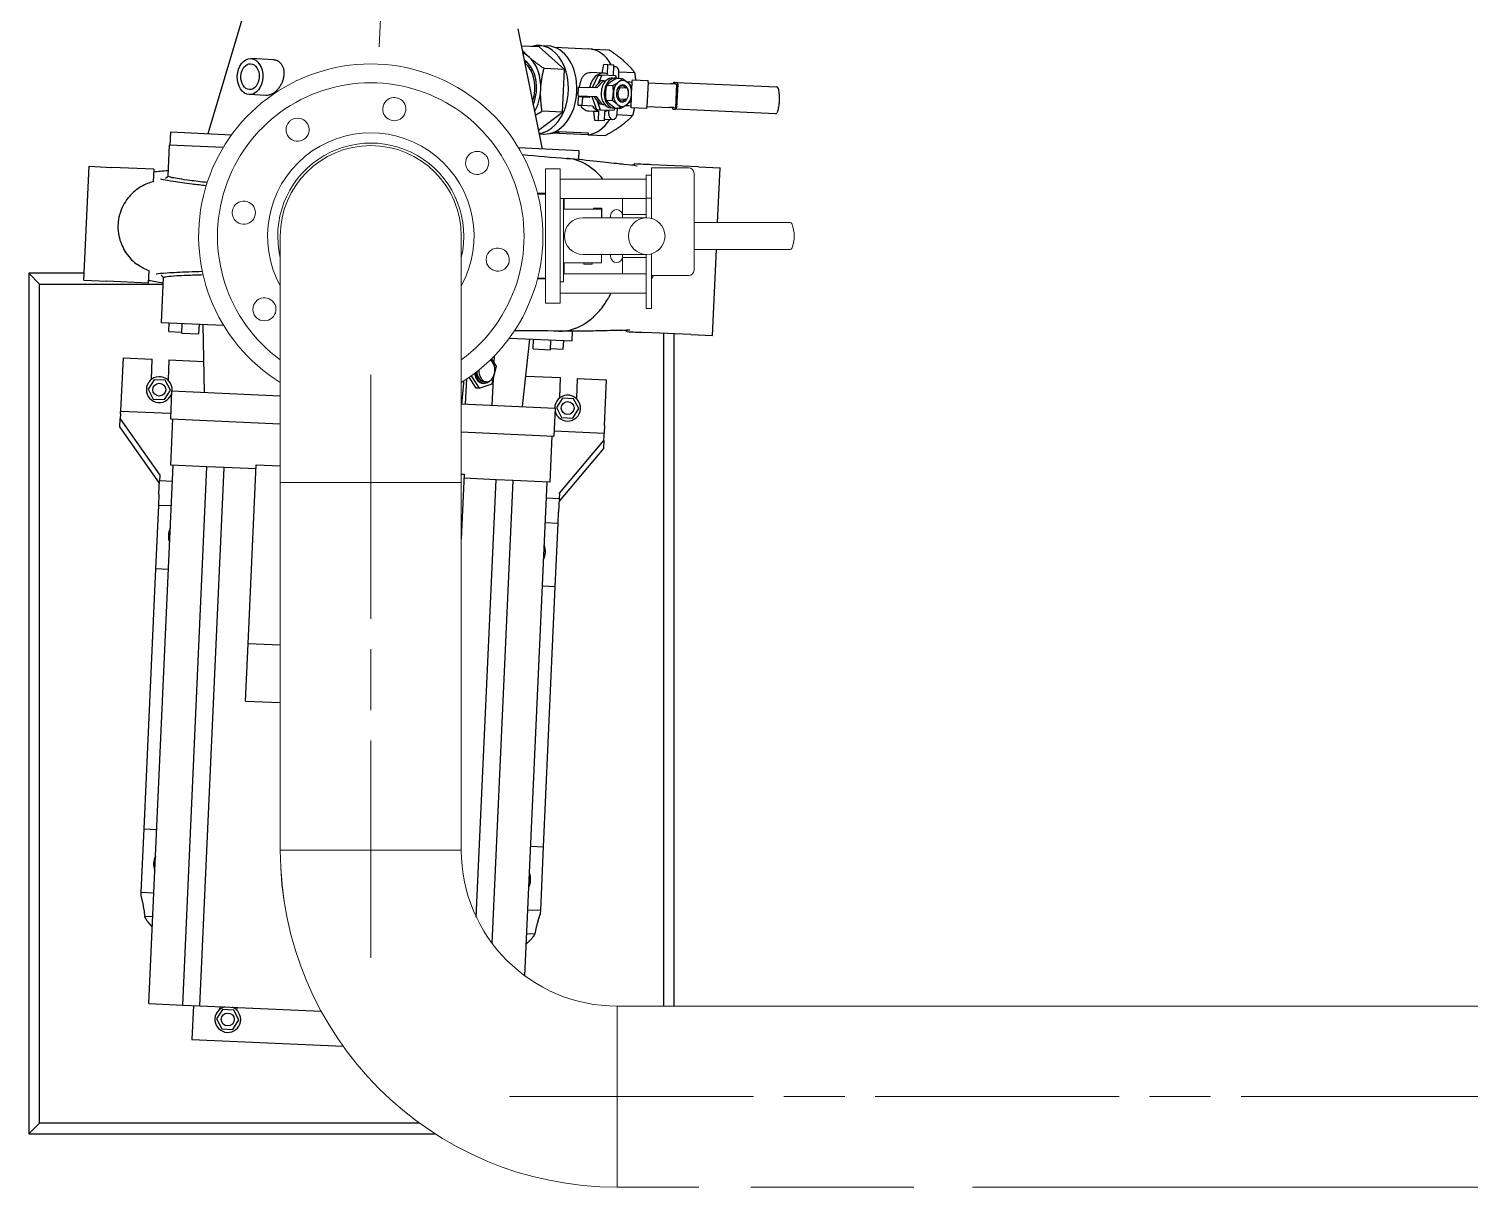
# Model space of a CAD drawing. Header units: millimetres. Extents: x -4172 to 126100, y -2 to 142133.
# Drawn here: x 88070 to 91420, y 6657 to 9349 of the extents above; entities that cross this region are included whole.
import ezdxf

# ---------------------------------------------------------------- set-up
doc = ezdxf.new("R2010")
doc.units = ezdxf.units.MM
doc.header["$LTSCALE"] = 100
doc.linetypes.add('CHAIN', pattern=[0.3543, 0.2362, -0.0295, 0.0591, -0.0295])
doc.layers.add('Centerline', color=7, linetype='Continuous', lineweight=18)
doc.layers.add('Visible', color=7, linetype='Continuous', lineweight=25)
doc.layers.add('P_Biomass (BM)', color=150, linetype='Continuous', lineweight=18, true_color=0x007fff)

msp = doc.modelspace()

# ---------------------------------------------------------------- linework, layer by layer
at = {"layer": 'Centerline', "linetype": 'CHAIN', "ltscale": 23.990969}
msp.add_line((88864.68, 8544.45), (88864.68, 7189.45), dxfattribs=at)
at = {"layer": 'P_Biomass (BM)', "linetype": 'CHAIN', "ltscale": 23.990969}
for p, q in [((88884.51, 9306.67), (89092.43, 13918.76)), ((89187.18, 6866.95), (97122.5, 6866.95))]:
    msp.add_line(p, q, dxfattribs=at)
at = {"layer": 'P_Biomass (BM)'}
for p, q in [((89270.93, 9023.2), (89270.93, 8710.7)), ((89270.93, 9023.2), (89304.68, 9023.2)), ((89304.68, 9023.2), (89304.68, 8710.7)), ((89517.18, 9008.37), (89517.18, 9025.53)), ((89517.18, 9025.53), (89603.43, 9025.53)), ((89615.93, 9013.03), (89615.93, 8788.03)), ((89304.68, 8999.45), (89504.68, 8999.45)), ((89504.68, 9008.37), (89504.68, 8955.33)), ((89504.68, 9008.37), (89517.18, 9008.37)), ((89517.18, 9008.37), (89517.18, 8955.33)), ((89270.93, 8966.54), (89252.09, 8966.54)), ((89270.93, 8964.45), (89252.62, 8964.45)), ((89304.68, 8954.45), (89504.68, 8954.45)), ((89312.18, 8954.45), (89312.18, 8760.7)), ((89314.44, 8929.45), (89314.44, 8954.45)), ((89449.94, 8954.45), (89449.94, 8914.45)), ((89504.68, 8955.33), (89504.68, 8909.45)), ((89504.68, 8955.33), (89517.18, 8955.33)), ((89517.18, 8955.33), (89517.18, 8907.93)), ((89400.93, 8929.45), (89312.18, 8929.45)), ((89401.94, 8932.1), (89381.94, 8932.1)), ((89381.94, 8929.45), (89381.94, 8932.1)), ((89400.93, 8929.45), (89400.93, 8909.45)), ((89401.94, 8909.45), (89401.94, 8932.1)), ((89421.94, 8914.45), (89421.94, 8909.45)), ((89449.94, 8916.74), (89504.68, 8916.74)), ((89449.94, 8909.45), (89449.94, 8914.45)), ((89371.83, 8909.45), (89357.18, 8909.45)), ((89371.83, 8909.45), (89491.29, 8909.45)), ((89505.93, 8909.45), (89491.29, 8909.45)), ((89615.93, 8898.2), (89839.46, 8898.2)), ((88654.31, 8866.95), (88654.31, 8294.45)), ((88654.31, 8866.95), (88654.31, 8294.45)), ((89075.06, 8294.45), (89075.06, 8866.95)), ((89075.06, 8294.45), (89075.06, 8866.95)), ((89357.18, 8824.45), (89371.83, 8824.45)), ((89371.83, 8824.45), (89491.29, 8824.45)), ((89400.93, 8824.45), (89400.93, 8804.45)), ((89421.94, 8824.45), (89421.94, 8819.45)), ((89449.94, 8819.45), (89449.94, 8824.45)), ((89449.94, 8819.45), (89449.94, 8779.45)), ((89449.94, 8817.15), (89504.68, 8817.15)), ((89491.29, 8824.45), (89505.93, 8824.45)), ((89504.68, 8824.45), (89504.68, 8699.01)), ((89517.18, 8777.87), (89517.18, 8825.96)), ((89839.46, 8835.7), (89615.93, 8835.7)), ((89400.93, 8804.45), (89312.18, 8804.45)), ((89312.18, 8779.45), (89504.68, 8779.45)), ((89314.44, 8779.45), (89314.44, 8804.45)), ((89359.44, 8801.86), (89359.44, 8804.45)), ((89379.44, 8801.86), (89359.44, 8801.86)), ((89379.44, 8801.86), (89379.44, 8804.45)), ((89517.18, 8777.87), (89517.18, 8699.01)), ((89270.93, 8767.35), (89252.09, 8767.35)), ((89270.93, 8769.45), (89252.62, 8769.45)), ((89312.18, 8760.7), (89304.68, 8760.7)), ((89517.18, 8775.53), (89603.43, 8775.53)), ((89517.18, 8767.35), (89517.24, 8767.35)), ((89521.96, 8775.53), (89517.24, 8767.35)), ((89304.68, 8710.7), (89270.93, 8710.7)), ((89304.68, 8734.45), (89504.68, 8734.45)), ((89504.68, 8699.01), (89517.18, 8699.01)), ((88654.31, 8294.45), (88654.31, 7439.45)), ((88654.31, 8294.45), (89075.06, 8294.45)), ((89075.06, 8294.45), (89075.06, 7439.45)), ((88654.31, 7439.45), (89075.06, 7439.45)), ((89437.18, 7077.32), (95025, 7077.32)), ((89437.18, 6656.57), (89437.18, 7077.32)), ((89437.18, 6656.57), (89626.81, 6656.57)), ((89747.56, 6656.57), (90126.87, 6656.57)), ((90263.12, 6656.57), (95025, 6656.57))]:
    msp.add_line(p, q, dxfattribs=at)
msp.add_circle((89505.93, 8866.95), 42.5, dxfattribs=at)
for centre, radius, start, end in [((88864.68, 8866.95), 400, 301.73138, 238.26862), ((88864.68, 8866.95), 356.25, 306.19437, 233.80563), ((88919.21, 9161.95), 26.88, 92.44787, 66.60883), ((88694.64, 9114.1), 26.87, 137.44787, 111.60883), ((88864.68, 8866.95), 240, 331.23044, 208.76956), ((88864.68, 8866.95), 216.25, 346.61397, 193.38603), ((88864.68, 8866.95), 210.38, 0, 180), ((88864.68, 8866.95), 210.38, 0, 180), ((89111.84, 9036.99), 26.87, 47.44787, 21.60883), ((89603.43, 9013.03), 12.5, 0, 90), ((88569.68, 8921.47), 26.88, 182.44787, 156.60883), ((89435.94, 8914.45), 14, 0, 180), ((89357.18, 8866.95), 42.5, 90, 270), ((89839.46, 8894.45), 3.75, 22.09623, 90), ((89771.73, 8866.95), 76.86, 337.90377, 22.09623), ((89159.69, 8812.42), 26.88, 2.44787, 336.60883), ((89435.94, 8819.45), 14, 180, 0), ((89839.46, 8839.45), 3.75, 270, 337.90377), ((89603.43, 8788.03), 12.5, 270, 0), ((88617.53, 8696.9), 26.87, 227.44787, 201.60883), ((89437.18, 7439.45), 782.87, 180, 270), ((89437.18, 7439.45), 782.88, 180, 270), ((89437.18, 7439.45), 362.12, 180, 270), ((89437.18, 7439.45), 362.13, 180, 270)]:
    msp.add_arc(centre, radius, start, end, dxfattribs=at)
for points, knots in [([(88918.06, 9188.8), (88918.86, 9188.83), (88919.66, 9188.83), (88922.75, 9188.69), (88925.03, 9188.29), (88928.13, 9187.32), (88929.01, 9186.99), (88929.88, 9186.62)], [-2.19527918, -2.19527918, -2.19527918, -2.19527918, -2.09934923, -2.09934923, -1.8229843, -1.8229843, -1.70977025, -1.70977025, -1.70977025, -1.70977025]), ([(88674.84, 9132.27), (88675.38, 9132.86), (88675.95, 9133.42), (88678.24, 9135.51), (88680.13, 9136.84), (88683.01, 9138.35), (88683.87, 9138.74), (88684.74, 9139.09)], [-2.19527918, -2.19527918, -2.19527918, -2.19527918, -2.09934923, -2.09934923, -1.8229843, -1.8229843, -1.70977025, -1.70977025, -1.70977025, -1.70977025]), ([(89130.01, 9056.79), (89130.6, 9056.25), (89131.16, 9055.68), (89133.25, 9053.39), (89134.58, 9051.49), (89136.08, 9048.62), (89136.48, 9047.76), (89136.82, 9046.89)], [-2.19527918, -2.19527918, -2.19527918, -2.19527918, -2.09934923, -2.09934923, -1.8229843, -1.8229843, -1.70977025, -1.70977025, -1.70977025, -1.70977025]), ([(88542.83, 8920.32), (88542.8, 8921.12), (88542.8, 8921.92), (88542.94, 8925.02), (88543.34, 8927.29), (88544.31, 8930.39), (88544.64, 8931.28), (88545.01, 8932.14)], [-2.19527918, -2.19527918, -2.19527918, -2.19527918, -2.09934923, -2.09934923, -1.8229843, -1.8229843, -1.70977025, -1.70977025, -1.70977025, -1.70977025]), ([(89186.54, 8813.57), (89186.57, 8812.77), (89186.57, 8811.97), (89186.43, 8808.87), (89186.02, 8806.6), (89185.06, 8803.5), (89184.73, 8802.61), (89184.35, 8801.75)], [-2.19527918, -2.19527918, -2.19527918, -2.19527918, -2.09934923, -2.09934923, -1.8229843, -1.8229843, -1.70977025, -1.70977025, -1.70977025, -1.70977025]), ([(88599.36, 8677.1), (88599.1, 8677.34), (88598.85, 8677.57), (88596.12, 8680.28), (88594.14, 8683.21), (88592.7, 8686.62), (88592.62, 8686.81), (88592.54, 8687)], [-3.22529875, -3.22529875, -3.22529875, -3.22529875, -3.17709695, -3.17709695, -2.68834505, -2.68834505, -2.65935601, -2.65935601, -2.65935601, -2.65935601])]:
    msp.add_open_spline(points, degree=3, knots=knots, dxfattribs=at)
msp.add_rational_spline([(89521.33, 8775.53), (89519.69, 8771.59), (89517.24, 8767.35)], [1.71595548198, 1.68904741115, 1.65050105335], degree=2, dxfattribs=at)
at = {"layer": 'Visible'}
for p, q in [((88567.37, 9377.46), (88486.01, 9104.24)), ((89206.72, 9348.64), (89263.18, 9069.2)), ((88639.5, 9276.88), (88585.99, 9279.29)), ((89256.12, 9306.86), (89214.79, 9308.72)), ((89314.81, 9254.36), (89256.12, 9306.86)), ((89256.25, 9309.76), (89275.86, 9308.88)), ((89291.64, 9305.66), (89371.46, 9302.06)), ((89377.81, 9301.37), (89418.98, 9299.51)), ((89314.81, 9254.36), (89267.27, 9256.51)), ((89310.32, 9154.87), (89314.81, 9254.36)), ((89405.72, 9245.46), (89375.2, 9246.84)), ((89405.64, 9265.64), (89401.94, 9245.63)), ((89415.45, 9265.2), (89405.64, 9265.64)), ((89414.47, 9243.3), (89415.45, 9265.2)), ((89429.58, 9264.56), (89415.45, 9265.2)), ((89428.45, 9239.43), (89429.58, 9264.56)), ((89429.42, 9260.91), (89432.24, 9260.78)), ((89440.92, 9233.51), (89441.5, 9246.35)), ((89441.47, 9248.65), (89477.66, 9247.02)), ((89346.73, 9193.07), (89347.63, 9213.05)), ((89347.63, 9213.05), (89368.82, 9212.09)), ((89390.01, 9211.14), (89368.82, 9212.09)), ((89392.71, 9241.04), (89379.12, 9211.63)), ((89384.71, 9211.37), (89400.09, 9228.2)), ((89390.01, 9211.14), (89405.39, 9227.96)), ((89401.54, 9240.65), (89391.4, 9218.69)), ((89392.71, 9241.04), (89401.54, 9240.65)), ((89405.39, 9227.96), (89400.09, 9228.2)), ((89434.17, 9239.18), (89401.54, 9240.65)), ((89405.39, 9227.96), (89410.83, 9227.72)), ((89413.43, 9217.41), (89427.3, 9216.78)), ((89426.46, 9234.52), (89433.52, 9234.2)), ((89436.05, 9233.9), (89434.17, 9239.18)), ((89435.4, 9233.76), (89449.27, 9233.13)), ((89459.52, 9225.52), (89466.31, 9225.21)), ((89466.31, 9225.21), (89471.61, 9224.98)), ((89471.66, 9226.22), (89470.73, 9205.5)), ((89471.83, 9229.97), (89471.66, 9226.22)), ((89471.83, 9229.97), (89509.29, 9228.28)), ((89509.12, 9224.54), (89506.53, 9167.09)), ((89509.07, 9223.29), (89561.19, 9220.94)), ((89509.12, 9224.54), (89509.29, 9228.28)), ((89571.79, 9220.46), (89561.19, 9220.94)), ((89570.19, 9224.28), (89575.49, 9224.05)), ((89571.79, 9220.46), (89575.32, 9220.3)), ((89575.32, 9220.3), (89572.84, 9165.36)), ((89575.49, 9224.05), (89807.75, 9213.58)), ((89577.97, 9220.18), (89575.49, 9165.24)), ((88620.97, 9193.88), (88582.21, 9195.63)), ((89346.39, 9170.56), (89347.29, 9190.54)), ((89346.73, 9193.07), (89367.92, 9192.11)), ((89357.1, 9190.1), (89347.29, 9190.54)), ((89356.2, 9170.12), (89357.1, 9190.1)), ((89372.59, 9189.4), (89357.1, 9190.1)), ((89367.92, 9192.11), (89389.11, 9191.16)), ((89378.22, 9191.65), (89389.11, 9161.13)), ((89397.61, 9173.26), (89383.81, 9191.4)), ((89402.91, 9173.02), (89389.11, 9191.16)), ((89389.81, 9183.51), (89397.94, 9160.73)), ((89411.87, 9182.8), (89425.74, 9182.18)), ((89442.16, 9186.26), (89459.46, 9185.48)), ((89460.58, 9210.46), (89443.28, 9211.24)), ((89470.01, 9189.5), (89469.07, 9168.78)), ((89254.29, 9113.18), (89310.32, 9154.87)), ((89310.32, 9154.87), (89262.78, 9157.01)), ((89356.2, 9170.12), (89346.39, 9170.56)), ((89380.24, 9169.03), (89356.2, 9170.12)), ((89382.02, 9156.44), (89371.15, 9156.93)), ((89381.89, 9157.57), (89394.65, 9157)), ((89381.89, 9157.57), (89384.4, 9136.23)), ((89389.11, 9161.13), (89397.94, 9160.73)), ((89393.69, 9135.81), (89394.65, 9157)), ((89402.91, 9173.02), (89397.61, 9173.26)), ((89397.94, 9160.73), (89430.56, 9159.26)), ((89402.91, 9173.02), (89408.35, 9172.77)), ((89407.82, 9135.18), (89408.78, 9156.36)), ((89417.78, 9159.83), (89417.44, 9152.34)), ((89428.43, 9164.47), (89421.37, 9164.78)), ((89428.69, 9167.03), (89428.43, 9164.47)), ((89432.31, 9164.29), (89428.43, 9164.47)), ((89430.56, 9159.26), (89432.91, 9164.34)), ((89432.28, 9164.54), (89446.15, 9163.92)), ((89432.31, 9164.54), (89432.31, 9164.29)), ((89436.98, 9149.16), (89473.18, 9147.53)), ((89437.22, 9151.45), (89437.8, 9164.3)), ((89457.04, 9170.58), (89463.83, 9170.27)), ((89463.83, 9170.27), (89469.13, 9170.03)), ((89469.07, 9168.78), (89468.9, 9165.04)), ((89506.37, 9163.35), (89468.9, 9165.04)), ((89506.37, 9163.35), (89506.53, 9167.09)), ((89506.59, 9168.34), (89558.71, 9165.99)), ((89569.31, 9165.51), (89558.71, 9165.99)), ((89567.37, 9161.85), (89572.67, 9161.61)), ((89569.31, 9165.51), (89572.84, 9165.36)), ((89804.94, 9151.14), (89572.67, 9161.61)), ((89384.4, 9136.23), (89393.69, 9135.81)), ((89407.82, 9135.18), (89393.69, 9135.81)), ((89410, 9138.66), (89426.7, 9137.91)), ((88396.22, 9078.26), (88392.97, 9006.12)), ((88521.6, 9072.61), (88396.22, 9078.26)), ((88398.72, 9078.14), (88400.07, 9108.11)), ((88540.86, 9101.77), (88400.07, 9108.11)), ((89256.03, 9104.56), (89266.62, 9104.08)), ((89301.39, 9105.02), (89282.63, 9105.87)), ((89301.61, 9109.75), (89301.39, 9105.02)), ((89369.81, 9101.94), (89301.39, 9105.02)), ((89301.61, 9109.75), (89370.02, 9106.67)), ((89370.02, 9106.67), (89369.81, 9101.94)), ((89369.83, 9102.34), (89410.01, 9100.53)), ((89349.11, 9065.33), (89208.32, 9071.68)), ((89348.21, 9045.35), (89349.11, 9065.33)), ((88198.14, 8764.36), (88210.07, 9029.09)), ((88210.07, 9029.09), (88263.06, 9026.7)), ((88360.28, 9022.32), (88263.06, 9026.7)), ((88360.28, 9022.32), (88358.98, 8993.36)), ((89348.03, 9041.42), (89348.03, 9041.43)), ((89476.48, 9034.56), (89476.43, 9033.62)), ((89477.88, 9034.5), (89476.48, 9034.56)), ((89626.22, 9027.81), (89517.27, 9032.72)), ((89626.22, 9027.81), (89676.4, 9025.55)), ((89670.66, 8898.2), (89676.4, 9025.55)), ((89658.84, 8635.95), (89667.84, 8835.7)), ((88095, 8755.54), (88070, 8780.54)), ((88070, 8780.54), (88070, 6780.54)), ((88198.87, 8780.54), (88070, 8780.54)), ((88348.35, 8757.59), (88349.65, 8786.54)), ((88095, 6805.54), (88095, 8755.54)), ((88095, 8755.54), (88381.68, 8755.54)), ((88198.14, 8764.36), (88251.13, 8761.97)), ((88348.35, 8757.59), (88251.13, 8761.97)), ((88382.36, 8770.75), (88377.65, 8666.18)), ((88377.65, 8666.18), (88522.59, 8659.64)), ((88395.48, 8645.35), (88396.38, 8665.33)), ((88395.48, 8645.35), (88425.38, 8644)), ((88425.27, 8641.51), (88426.28, 8663.98)), ((88465.23, 8639.7), (88466.24, 8662.18)), ((88478.08, 8503.99), (88475, 8661.79)), ((89332.7, 8645.78), (89331.68, 8623.17)), ((89332.91, 8650.4), (89332.91, 8650.39)), ((89368.61, 8668.06), (89368.61, 8668.06)), ((89458.91, 8644.96), (89458.96, 8645.9)), ((89460.31, 8644.9), (89458.91, 8644.96)), ((89474.33, 8649.25), (89474.33, 8649.26)), ((89499.7, 8643.12), (89499.71, 8643.12)), ((89608.66, 8638.21), (89499.71, 8643.12)), ((88425.27, 8641.51), (88465.23, 8639.7)), ((89186.73, 8629.7), (89331.68, 8623.17)), ((89217.06, 8470.67), (89234.33, 8627.56)), ((89242.07, 8604.68), (89243.09, 8627.16)), ((89282.03, 8602.88), (89283.04, 8625.36)), ((89312.05, 8604.03), (89312.95, 8624.01)), ((89545, 8641.08), (89545, 7077.32)), ((89570, 7077.32), (89570, 8639.95)), ((89608.66, 8638.21), (89658.84, 8635.95)), ((88288.85, 8583.84), (88284.04, 8477.11)), ((88288.85, 8583.84), (88356.91, 8580.77)), ((88354.78, 8533.73), (88356.91, 8580.77)), ((88395.62, 8579.03), (88393.49, 8531.98)), ((88395.62, 8579.03), (88476.68, 8575.37)), ((89156.71, 8564.69), (89145.53, 8582.12)), ((89151.37, 8573.02), (89152.08, 8588.73)), ((89242.07, 8604.68), (89282.03, 8602.88)), ((89282.14, 8605.38), (89312.05, 8604.03)), ((89098.34, 8542.28), (89116.86, 8513.4)), ((89146.91, 8523.27), (89156.71, 8564.69)), ((89224.87, 8541.64), (89305.94, 8537.99)), ((88361.14, 8533.03), (88347.15, 8511.14)), ((88347.15, 8511.14), (88359.12, 8488.08)), ((88387.1, 8531.86), (88361.14, 8533.03)), ((88385.07, 8486.91), (88399.06, 8508.8)), ((88399.06, 8508.8), (88387.1, 8531.86)), ((89085.09, 8476.62), (89087.72, 8534.9)), ((89109.8, 8513.72), (89093.62, 8538.94)), ((89116.86, 8513.4), (89109.8, 8513.72)), ((89116.86, 8513.4), (89146.91, 8523.27)), ((89125.31, 8524.86), (89127.96, 8524.74)), ((89133.43, 8528.25), (89128.13, 8528.49)), ((89146.9, 8473.84), (89149.65, 8534.84)), ((89303.82, 8490.94), (89305.94, 8537.99)), ((89344.65, 8536.24), (89342.53, 8489.2)), ((89344.65, 8536.24), (89412.71, 8533.18)), ((89407.9, 8426.44), (89412.71, 8533.18)), ((88284.04, 8477.11), (88283.25, 8459.62)), ((88359.12, 8488.08), (88385.07, 8486.91)), ((88401.77, 8507.43), (88398.85, 8442.49)), ((88401.77, 8507.43), (88654.31, 8496.04)), ((89075.06, 8477.08), (89293.37, 8467.23)), ((89310.18, 8490.25), (89296.19, 8468.36)), ((89336.13, 8489.08), (89310.18, 8490.25)), ((89348.1, 8466.02), (89336.13, 8489.08)), ((88281.63, 8423.68), (88282.48, 8442.46)), ((88282.98, 8453.64), (88282.48, 8442.46)), ((88282.48, 8442.46), (88374.18, 8311.65)), ((88282.98, 8453.64), (88283.25, 8459.62)), ((88399.38, 8454.38), (88283.25, 8459.62)), ((88398.85, 8442.49), (88654.31, 8430.98)), ((88403.84, 8442.27), (88399, 8334.88)), ((89293.37, 8467.23), (89290.44, 8402.3)), ((89296.19, 8468.36), (89308.15, 8445.3)), ((89308.15, 8445.3), (89334.11, 8444.13)), ((89334.11, 8444.13), (89348.1, 8466.02)), ((88373.33, 8292.87), (88281.63, 8423.68)), ((89075.06, 8412.01), (89290.44, 8402.3)), ((89290.98, 8414.19), (89407.11, 8408.95)), ((89406.84, 8402.97), (89407.11, 8408.95)), ((89407.9, 8426.44), (89407.11, 8408.95)), ((89285.44, 8402.52), (89280.6, 8295.13)), ((89303.23, 8269.76), (89406.33, 8391.79)), ((89406.33, 8391.79), (89405.49, 8373.02)), ((89406.33, 8391.79), (89406.84, 8402.97)), ((89405.49, 8373.02), (89302.39, 8250.99)), ((88348.83, 7083.37), (88405.24, 8334.6)), ((88374.09, 8309.64), (88373.6, 8298.88)), ((88374.18, 8311.65), (88374.09, 8309.64)), ((88416.7, 8334.08), (88399, 8334.88)), ((88484.03, 8331.05), (88416.7, 8334.08)), ((88427.62, 7079.82), (88484.03, 8331.05)), ((88467.41, 7078.02), (88523.82, 8329.25)), ((88523.82, 8329.25), (88484.03, 8331.05)), ((88598.17, 8325.9), (88523.82, 8329.25)), ((88579.85, 7919.44), (88598.59, 8335.26)), ((88598.59, 8335.26), (88654.31, 8332.75)), ((89075.06, 8313.78), (89081.85, 8313.48)), ((89081.85, 8313.48), (89075.06, 8162.77)), ((88372.18, 8267.4), (88373.6, 8298.88)), ((88373.6, 8298.88), (88403.57, 8297.53)), ((89155.79, 8300.76), (89081.43, 8304.11)), ((89109.96, 7284.33), (89155.79, 8300.76)), ((89147.06, 7222.74), (89195.58, 8298.97)), ((89195.58, 8298.97), (89155.79, 8300.76)), ((89262.9, 8295.93), (89195.58, 8298.97)), ((89222.62, 7147.73), (89274.36, 8295.42)), ((89280.6, 8295.13), (89262.9, 8295.93)), ((88370.99, 8241.04), (88364.35, 8093.69)), ((88372.18, 8267.4), (88370.99, 8241.04)), ((88400.96, 8239.69), (88370.99, 8241.04)), ((89272.69, 8258.35), (89302.66, 8256.99)), ((89302.66, 8256.99), (89301.24, 8225.52)), ((89303.14, 8267.76), (89302.66, 8256.99)), ((89303.14, 8267.76), (89303.23, 8269.76)), ((89300.05, 8199.16), (89301.24, 8225.52)), ((89300.05, 8199.16), (89270.08, 8200.51)), ((89293.41, 8051.81), (89300.05, 8199.16)), ((88364.35, 8093.69), (88337.1, 7489.31)), ((88394.32, 8092.34), (88364.35, 8093.69)), ((89293.41, 8051.81), (89263.44, 8053.16)), ((89266.16, 7447.42), (89293.41, 8051.81)), ((88573.85, 7786.45), (88579.85, 7919.44)), ((88654.31, 7916.08), (88579.85, 7919.44)), ((88573.85, 7786.45), (88654.31, 7782.82)), ((88337.1, 7489.31), (88330.46, 7341.96)), ((88337.1, 7489.31), (88367.07, 7487.96)), ((89236.19, 7448.78), (89266.16, 7447.42)), ((89259.52, 7300.07), (89266.16, 7447.42)), ((88330.46, 7341.96), (88330.12, 7334.29)), ((88330.46, 7341.96), (88360.43, 7340.61)), ((88330.12, 7334.29), (88334.39, 7317.87)), ((88339.22, 7286.11), (88357.94, 7285.27)), ((88344.98, 7275.07), (88356.83, 7260.71)), ((89229.55, 7301.42), (89259.52, 7300.07)), ((89253.44, 7276.44), (89259.17, 7292.4)), ((89259.17, 7292.4), (89259.52, 7300.07)), ((89227.05, 7246.09), (89245.77, 7245.24)), ((89225.95, 7221.53), (89239.04, 7234.76)), ((88348.83, 7083.37), (88427.62, 7079.82)), ((88427.62, 7079.82), (88467.41, 7078.02)), ((88452.48, 7078.7), (88448.93, 7000.03)), ((88467.41, 7078.02), (88749.5, 7065.31)), ((88520.39, 7069.38), (88506.4, 7047.49)), ((88514.03, 7070.07), (88514.29, 7075.91)), ((88546.34, 7068.21), (88520.39, 7069.38)), ((88558.31, 7045.15), (88546.34, 7068.21)), ((88553, 7074.16), (88552.74, 7068.32)), ((88506.4, 7047.49), (88518.36, 7024.42)), ((88544.32, 7023.25), (88558.31, 7045.15)), ((88518.36, 7024.42), (88544.32, 7023.25)), ((88448.93, 7000.03), (88800.29, 6984.19)), ((88095, 6805.54), (88070, 6780.54)), ((88977.78, 6805.54), (88095, 6805.54)), ((88070, 6780.54), (89014.42, 6780.54))]:
    msp.add_line(p, q, dxfattribs=at)
for centre in [(88373.11, 8509.97), (89322.14, 8467.19), (88532.35, 7046.32)]:
    msp.add_circle(centre, 15, dxfattribs=at)
for centre, radius, start, end in [((89807.58, 9209.83), 3.75, 13.43604, 87.41874), ((89805.11, 9154.88), 3.75, 267.41874, 341.40145), ((88373.11, 8509.97), 30, 355.03073, 340.8209), ((89322.14, 8467.19), 30, 194.01659, 179.80676), ((88435.33, 8169.32), 41, 153.57257, 201.26492), ((89229.52, 8133.52), 41, 333.57257, 21.26492), ((88400.99, 7407.6), 41, 153.57257, 201.26492), ((89195.18, 7371.79), 41, 333.57257, 21.26492), ((88532.35, 7046.32), 30, 104.01659, 70.8209)]:
    msp.add_arc(centre, radius, start, end, dxfattribs=at)
for centre, major_axis, start_param, end_param in [((89251.64, 9207.36), (4.62, 102.4), 3.2637251, 6.5219188), ((89198.66, 9209.75), (3.88, 86.16), 5.7595865, 6.0226745), ((89198.66, 9209.75), (-3.88, -86.16), 1.5707963, 2.6179939), ((89271.24, 9206.48), (4.62, 102.4), 3.1415927, 6.2831853), ((89366.96, 9202.17), (4.5, 99.9), 5.421953, 6.2831853), ((89198.66, 9209.75), (3.27, 72.6), 4.2145137, 5.8883754), ((89244.04, 9207.71), (-3.18, -70.59), 3.5783048, 3.6501846), ((89198.66, 9209.75), (3.04, 67.43), 4.2859362, 5.8169529), ((89244.04, 9207.71), (-3.08, -68.43), 3.5554243, 3.6473027), ((89264.44, 9206.79), (-3.08, -68.43), 3.8278126, 3.9036406), ((89266.99, 9206.67), (2.81, 62.44), 0.7210377, 0.8039227), ((89403.69, 9200.51), (2.03, 44.95), 6.0017052, 7.6298885), ((89431.61, 9246.8), (0.63, 13.99), 4.712389, 6.572937), ((89424.88, 9199.55), (1.58, 34.96), 0.6669463, 2.4746463), ((89431.94, 9199.24), (1.58, 34.96), 6.1398377, 9.3462381), ((89424.88, 9199.55), (1.58, 34.96), 0, 0.6669463), ((89449.6, 9198.44), (-1.35, -29.97), 3.6651914, 4.712389), ((89449.6, 9198.44), (0.9, 19.98), 0.8956648, 2.2459279), ((89449.6, 9198.44), (0.9, 19.98), 5.3875205, 7.1788501), ((89449.6, 9198.44), (1.35, 29.97), 5.7595865, 6.8067841), ((89448.37, 9198.5), (0.79, 17.48), 5.5079919, 7.0583787), ((89433.23, 9199.18), (0.79, 17.48), 5.5079919, 5.6240396), ((89449.6, 9198.44), (1.35, 29.97), 4.712389, 5.7595865), ((89570.02, 9220.54), (0.17, 3.75), 0, 1.5707963), ((89575.32, 9220.3), (0.17, 3.75), 4.712389, 6.2831853), ((89198.66, 9209.75), (-3.88, -86.16), 0.9386219, 1.5707963), ((89403.69, 9200.51), (2.03, 44.95), 1.7948894, 1.8522764), ((89449.6, 9198.44), (-1.35, -29.97), 4.712389, 5.7595865), ((89449.6, 9198.44), (-0.9, -19.98), 5.3875205, 7.1788501), ((89451.37, 9198.36), (0.79, 17.48), 0.7751934, 2.3663993), ((89448.37, 9198.5), (-0.79, -17.48), 5.5079919, 7.0583787), ((89433.23, 9199.18), (0.79, 17.48), 3.8007384, 3.916786), ((89449.6, 9198.44), (1.35, 29.97), 3.6651914, 4.712389), ((89451.37, 9198.36), (-0.79, -17.48), 0.7751934, 2.3663993), ((89449.6, 9198.44), (-0.9, -19.98), 0.8956648, 2.2459279), ((89403.69, 9200.51), (-2.03, -44.95), 5.5193988, 6.0590922), ((89424.88, 9199.55), (-1.58, -34.96), 5.616239, 6.2046455), ((89403.69, 9200.51), (-2.03, -44.95), 0.2240931, 0.4758822), ((89427.33, 9151.9), (-0.63, -13.99), 4.712389, 7.8539816), ((89431.94, 9199.24), (-1.58, -34.96), 0.0785398, 0.1433476), ((89449.6, 9198.44), (-1.35, -29.97), 5.7595865, 6.8067841), ((89567.54, 9165.59), (-0.17, -3.75), 4.712389, 6.2831853), ((89572.84, 9165.36), (-0.17, -3.75), 0, 1.5707963), ((89366.96, 9202.17), (-4.5, -99.9), 0.1043351, 0.9084104), ((89284.41, 9205.89), (-4.5, -99.9), 0.0426222, 0.3090957), ((89134.61, 8554.47), (-1.18, -26.22), 4.6924041, 9.0725169), ((89129.31, 8554.71), (-1.35, -29.97), 2.5058814, 2.5462067), ((89126.66, 8554.83), (-1.35, -29.97), 4.979631, 6.2831853), ((89129.31, 8554.71), (-1.35, -29.97), 4.9130681, 6.9188966), ((89129.31, 8554.71), (-1.18, -26.22), 4.8620677, 6.2831853)]:
    msp.add_ellipse(centre, major_axis=major_axis, ratio=0.7071068, start_param=start_param, end_param=end_param, dxfattribs=at)
for major_axis in [(-1.89, -41.83), (1.36, 30.12)]:
    msp.add_ellipse((88584.1, 9237.46), major_axis=major_axis, ratio=0.7071068, dxfattribs=at)
for points, weights in [([(89232.49, 9283), (89223.85, 9290.72), (89216.79, 9298.82)], [1.77816775413, 1.77816775413, 1.72679668336]), ([(89267.27, 9256.51), (89246.1, 9270.82), (89232.49, 9283)], [1.65050105335, 1.77816775413, 1.77816775413]), ([(89418.98, 9299.51), (89440.15, 9285.2), (89453.76, 9273.02)], [1.65050105335, 1.77816775413, 1.77816775413]), ([(89259.59, 9207.01), (89260.63, 9230.09), (89267.27, 9256.51)], [1.77816775413, 1.77816775413, 1.65050105335]), ([(89453.76, 9273.02), (89467.38, 9260.84), (89477.66, 9247.02)], [1.77816775413, 1.77816775413, 1.65050105335]), ([(89477.66, 9247.02), (89479.09, 9237.96), (89479.91, 9229.61)], [1.65050105335, 1.6913786988, 1.71916771669]), ([(89410.75, 9200.19), (89411.11, 9208.22), (89413.43, 9217.41)], [1.79385662014, 1.79385662014, 1.66506350946]), ([(89413.43, 9217.41), (89417.42, 9221.87), (89422.52, 9225.67)], [1.66506350946, 1.79385662014, 1.79385662014]), ([(89422.52, 9225.67), (89427.62, 9229.46), (89435.4, 9233.76)], [1.79385662014, 1.79385662014, 1.66506350946]), ([(89427.3, 9216.78), (89435.08, 9221.08), (89440.18, 9224.87)], [1.66506350946, 1.79385662014, 1.79385662014]), ([(89428.41, 9199.39), (89428.77, 9207.42), (89427.3, 9216.78)], [1.79385662014, 1.79385662014, 1.66506350946]), ([(89439.14, 9211.42), (89441.4, 9211.32), (89443.28, 9211.24)], [1.14874156311, 1.12552357002, 1.09389498572]), ([(89440.18, 9224.87), (89445.28, 9228.66), (89449.27, 9233.13)], [1.79385662014, 1.79385662014, 1.66506350946]), ([(89449.27, 9233.13), (89456.63, 9228.15), (89461.37, 9223.92)], [1.66506350946, 1.79385662014, 1.79385662014]), ([(89461.37, 9223.92), (89466.11, 9219.68), (89469.68, 9214.87)], [1.79385662014, 1.79385662014, 1.66506350946]), ([(89470.8, 9197.48), (89471.16, 9205.51), (89469.68, 9214.87)], [1.79385662014, 1.79385662014, 1.66506350946]), ([(89262.78, 9157.01), (89258.54, 9183.92), (89259.59, 9207.01)], [1.65050105335, 1.77816775413, 1.77816775413]), ([(89411.87, 9182.8), (89410.39, 9192.16), (89410.75, 9200.19)], [1.66506350946, 1.79385662014, 1.79385662014]), ([(89420.18, 9173.76), (89415.44, 9178), (89411.87, 9182.8)], [1.79385662014, 1.79385662014, 1.66506350946]), ([(89425.74, 9182.18), (89428.05, 9191.36), (89428.41, 9199.39)], [1.66506350946, 1.79385662014, 1.79385662014]), ([(89437.84, 9172.96), (89433.1, 9177.2), (89425.74, 9182.18)], [1.79385662014, 1.79385662014, 1.66506350946]), ([(89442.16, 9186.26), (89440.27, 9186.35), (89438.01, 9186.45)], [1.09389498572, 1.12552357002, 1.14874156311]), ([(89468.12, 9180.27), (89464.13, 9175.8), (89459.03, 9172.01)], [1.66506350946, 1.79385662014, 1.79385662014]), ([(89460.07, 9185.45), (89459.79, 9185.47), (89459.46, 9185.48)], [1.14874156311, 1.12552357002, 1.09389498572]), ([(89460.58, 9210.46), (89460.92, 9210.44), (89461.2, 9210.43)], [1.09389498572, 1.12552357002, 1.14874156311]), ([(89468.12, 9180.27), (89470.43, 9189.45), (89470.8, 9197.48)], [1.66506350946, 1.79385662014, 1.79385662014]), ([(89247.25, 9148.06), (89254.36, 9152.36), (89262.78, 9157.01)], [1.72577338196, 1.69638134551, 1.65050105335]), ([(89432.28, 9164.54), (89424.91, 9169.52), (89420.18, 9173.76)], [1.66506350946, 1.79385662014, 1.79385662014]), ([(89446.15, 9163.92), (89442.57, 9168.73), (89437.84, 9172.96)], [1.66506350946, 1.79385662014, 1.79385662014]), ([(89459.03, 9172.01), (89453.93, 9168.21), (89446.15, 9163.92)], [1.79385662014, 1.79385662014, 1.66506350946]), ([(89473.18, 9147.53), (89461.69, 9134.69), (89447.03, 9123.78)], [1.65050105335, 1.77816775413, 1.77816775413]), ([(89476.98, 9164.67), (89475.41, 9156.42), (89473.18, 9147.53)], [1.7191677167, 1.6913786988, 1.65050105335]), ([(89447.03, 9123.78), (89432.38, 9112.88), (89410.01, 9100.53)], [1.77816775413, 1.77816775413, 1.65050105335]), ([(89080.57, 8530.21), (89078.06, 8503.5), (89075.57, 8477.05)], [1.00016873766, 1.00019117196, 1.00019142263])]:
    msp.add_rational_spline(points, weights, degree=2, dxfattribs=at)
for points, knots in [([(88639.5, 9276.88), (88641.31, 9276.8), (88643.16, 9276.47), (88646.77, 9275.29), (88648.52, 9274.44), (88651.81, 9272.24), (88653.34, 9270.89), (88656.08, 9267.82), (88657.29, 9266.1), (88659.34, 9262.41), (88660.25, 9260.31), (88661.69, 9255.77), (88662.22, 9253.32), (88662.84, 9248.25), (88662.92, 9245.62), (88662.67, 9240.36), (88662.34, 9237.72), (88661.83, 9235.19)], [7.7623612, 7.7623612, 7.7623612, 7.7623612, 8.0711286, 8.0711286, 8.379896, 8.379896, 8.6886635, 8.6886635, 8.9974309, 8.9974309, 9.3133372, 9.3133372, 9.6292436, 9.6292436, 9.9451499, 9.9451499, 10.2610562, 10.2610562, 10.2610562, 10.2610562]), ([(89349.83, 9212.95), (89350.17, 9215.43), (89350.6, 9217.88), (89351.7, 9222.97), (89352.42, 9225.59), (89354.07, 9230.39), (89355, 9232.58), (89357.03, 9236.44), (89358.2, 9238.25), (89360.86, 9241.42), (89362.35, 9242.79), (89365.61, 9244.95), (89367.39, 9245.75), (89371.17, 9246.74), (89373.17, 9246.93), (89375.2, 9246.84)], [-2.3623838, -2.3623838, -2.3623838, -2.3623838, -2.067447, -2.067447, -1.7232624, -1.7232624, -1.3790777, -1.3790777, -1.0343083, -1.0343083, -0.6895389, -0.6895389, -0.3447694, -0.3447694, 0, 0, 0, 0]), ([(88661.83, 9235.19), (88661.29, 9232.52), (88660.53, 9229.78), (88658.56, 9224.33), (88657.35, 9221.63), (88654.57, 9216.46), (88652.99, 9213.98), (88649.58, 9209.42), (88647.75, 9207.32), (88644.06, 9203.66), (88642.07, 9201.95), (88637.91, 9198.97), (88635.75, 9197.68), (88631.39, 9195.65), (88629.2, 9194.89), (88624.95, 9193.97), (88622.89, 9193.79), (88620.97, 9193.88)], [0, 0, 0, 0, 0.3322254, 0.3322254, 0.6644507, 0.6644507, 0.9966761, 0.9966761, 1.3289015, 1.3289015, 1.6546344, 1.6546344, 1.9803673, 1.9803673, 2.3061002, 2.3061002, 2.6318331, 2.6318331, 2.6318331, 2.6318331]), ([(89811.23, 9210.7), (89812.11, 9207.03), (89812.78, 9203.27), (89813.7, 9195.62), (89813.95, 9191.75), (89814.03, 9183.97), (89813.85, 9180.06), (89813.08, 9172.32), (89812.48, 9168.48), (89810.87, 9160.95), (89809.86, 9157.26), (89808.66, 9153.69)], [5.89753338, 5.89753338, 5.89753338, 5.89753338, 6.05179415, 6.05179415, 6.20605492, 6.20605492, 6.36031569, 6.36031569, 6.51457646, 6.51457646, 6.66883724, 6.66883724, 6.66883724, 6.66883724]), ([(89371.15, 9156.93), (89369.12, 9157.02), (89367.14, 9157.39), (89363.47, 9158.72), (89361.77, 9159.67), (89358.71, 9162.12), (89357.35, 9163.61), (89355.13, 9166.82), (89354.22, 9168.48), (89353.45, 9170.24)], [-5.5116326, -5.5116326, -5.5116326, -5.5116326, -5.1668632, -5.1668632, -4.8220937, -4.8220937, -4.4773243, -4.4773243, -4.172378, -4.172378, -4.172378, -4.172378]), ([(89319.34, 9047.63), (89345.41, 9045.84), (89369.19, 9043.45), (89410.09, 9039.02), (89427.69, 9036.88), (89445.4, 9034.94), (89445.62, 9034.87), (89463.73, 9033.24), (89473.75, 9031.98), (89483.37, 9030.41)], [0, 0, 0, 0, 4.2053181, 4.2053181, 8.2932031, 8.2932031, 9.9544092, 9.9544092, 12.340805, 12.340805, 12.340805, 12.340805]), ([(89403.96, 8999.45), (89403.19, 9000.4), (89395.37, 9009.93), (89379.04, 9025.6), (89353.52, 9040.54), (89336.1, 9045.43), (89327.55, 9046.73)], [0.6629945, 0.6629945, 0.6629945, 0.6629945, 0.66666667, 0.7, 0.73333333, 0.76669672, 0.76669672, 0.76669672, 0.76669672]), ([(89471.29, 9032.19), (89472.05, 9032.25), (89472.79, 9032.37), (89475.13, 9032.94), (89476.63, 9033.6), (89477.88, 9034.5)], [-0.29806966, -0.29806966, -0.29806966, -0.29806966, -0.20515633, -0.20515633, 0, 0, 0, 0]), ([(89517.27, 9032.72), (89510.82, 9033.01), (89503.82, 9033.33), (89490.68, 9033.92), (89484.25, 9034.21), (89477.88, 9034.5)], [-1.5214428, -1.5214428, -1.5214428, -1.5214428, -0.7741318, -0.7741318, -0.0001322, -0.0001322, -0.0001322, -0.0001322]), ([(88330.52, 8981.71), (88320.71, 8976.04), (88311.21, 8968.18), (88295.17, 8949.12), (88287.77, 8937.11), (88277.12, 8906.02), (88276.87, 8892.36), (88277.86, 8868.84), (88282.06, 8854.92), (88289.4, 8838.69), (88292.43, 8833.26), (88304.05, 8815.86), (88313.64, 8806.86), (88322.36, 8800.71)], [0, 0, 0, 0, 1.4025727, 1.4025727, 2.7606801, 2.7606801, 4.3416949, 4.3416949, 7.6290186, 7.6290186, 9.3485895, 9.3485895, 13.5597508, 13.5597508, 13.5597508, 13.5597508]), ([(88358.98, 8993.36), (88354.5, 8992.22), (88350.02, 8990.78), (88341.02, 8987.25), (88336.07, 8984.92), (88330.52, 8981.71)], [0.0005431, 0.0005431, 0.0005431, 0.0005431, 0.5769117, 0.5769117, 1.2037212, 1.2037212, 1.2037212, 1.2037212]), ([(88375.63, 8999.81), (88375.63, 8999.81), (88375.8, 8999.77), (88377.14, 8999.45), (88379.48, 8998.95), (88387.99, 8997.31), (88396.05, 8995.94), (88417.93, 8992.65), (88432.82, 8990.63), (88459.85, 8987.2), (88470.77, 8985.85), (88482.34, 8984.47)], [0.9987811, 0.9987811, 0.9987811, 0.9987811, 1.4427364, 1.4427364, 2.9917948, 2.9917948, 5.8542225, 5.8542225, 9.3060852, 9.3060852, 11.3727227, 11.3727227, 11.3727227, 11.3727227]), ([(88387.81, 9001.92), (88387.81, 9001.92), (88387.96, 9001.96), (88388.78, 9002.39), (88389.19, 9002.6), (88390.19, 9003.32), (88390.62, 9003.64), (88391.66, 9004.6), (88392.32, 9005.29), (88392.98, 9006.17)], [29.2464832, 29.2464832, 29.2464832, 29.2464832, 29.8311075, 29.8311075, 30.1502263, 30.1502263, 30.3203748, 30.3203748, 30.4990634, 30.4990634, 30.4990634, 30.4990634]), ([(88484.48, 8991.25), (88469.46, 8992.98), (88456.08, 8994.62), (88425.71, 8998.7), (88411.83, 9000.81), (88400.57, 9003.29), (88398.41, 9003.88), (88395.22, 9004.89), (88394.14, 9005.33), (88393.16, 9005.86), (88392.97, 9006.02), (88392.97, 9006.12)], [-12.0841333, -12.0841333, -12.0841333, -12.0841333, -9.0044396, -9.0044396, -4.0015586, -4.0015586, -2.4387237, -2.4387237, -0.9446687, -0.9446687, -0.0000031, -0.0000031, -0.0000031, -0.0000031]), ([(88349.65, 8786.54), (88344.78, 8788.24), (88340.05, 8790.31), (88330.97, 8795.04), (88326.52, 8797.77), (88322.36, 8800.71)], [-1.2443945, -1.2443945, -1.2443945, -1.2443945, -0.6301096, -0.6301096, -0.0000014, -0.0000014, -0.0000014, -0.0000014]), ([(88473.32, 8784.3), (88462.17, 8783.97), (88451.64, 8783.63), (88421.93, 8782.57), (88404.67, 8781.78), (88379.33, 8780.16), (88370.11, 8779.23), (88366.17, 8778.69), (88365.81, 8778.63), (88365.81, 8778.63)], [2.85988, 2.85988, 2.85988, 2.85988, 4.8516193, 4.8516193, 8.8713155, 8.8713155, 12.6350769, 12.6350769, 13.3309406, 13.3309406, 13.3309406, 13.3309406]), ([(88382.36, 8770.78), (88382.36, 8770.81), (88382.43, 8770.88), (88382.71, 8771.05), (88382.93, 8771.16), (88384.52, 8771.76), (88387.22, 8772.43), (88396.57, 8773.78), (88404.1, 8774.39), (88420.57, 8775.38), (88428.34, 8775.78), (88448.19, 8776.61), (88460.81, 8777.01), (88474.84, 8777.35)], [-30.1477946, -30.1477946, -30.1477946, -30.1477946, -29.6036505, -29.6036505, -29.0086273, -29.0086273, -26.4584121, -26.4584121, -23.1815624, -23.1815624, -20.9120311, -20.9120311, -18.0472065, -18.0472065, -18.0472065, -18.0472065]), ([(88382.36, 8770.73), (88381.85, 8771.58), (88381.31, 8772.27), (88380.43, 8773.27), (88380.06, 8773.63), (88379.22, 8774.38), (88378.84, 8774.65), (88378.01, 8775.22), (88377.76, 8775.34), (88377.6, 8775.42), (88377.58, 8775.43), (88377.58, 8775.43)], [0.0035132, 0.0035132, 0.0035132, 0.0035132, 0.1639212, 0.1639212, 0.3196069, 0.3196069, 0.572416, 0.572416, 1.0508327, 1.0508327, 1.258035, 1.258035, 1.258035, 1.258035]), ([(89309.5, 8646.26), (89318.14, 8646.78), (89327.02, 8648.43), (89335.94, 8651.34), (89338.36, 8652.14), (89340.79, 8653.02), (89343.21, 8654.01), (89349.68, 8656.63), (89356.12, 8659.95), (89362.42, 8663.91), (89366.74, 8666.64), (89370.99, 8669.67), (89375.15, 8673), (89378.18, 8675.43), (89381.16, 8678.02), (89384.08, 8680.76), (89385.15, 8681.77), (89386.22, 8682.8), (89387.28, 8683.85), (89391.2, 8687.75), (89394.99, 8691.91), (89398.62, 8696.32), (89402.26, 8700.72), (89405.73, 8705.36), (89409.03, 8710.2), (89412, 8714.57), (89414.83, 8719.1), (89417.49, 8723.76), (89417.78, 8724.26), (89418.07, 8724.76), (89418.35, 8725.27), (89420.04, 8728.28), (89421.66, 8731.34), (89423.22, 8734.45)], [0.23330007, 0.23330007, 0.23330007, 0.23330007, 0.26666667, 0.26666667, 0.26666667, 0.27574261, 0.27574261, 0.27574261, 0.3, 0.3, 0.3, 0.31666667, 0.31666667, 0.31666667, 0.32883565, 0.32883565, 0.32883565, 0.33333333, 0.33333333, 0.33333333, 0.35, 0.35, 0.35, 0.36666667, 0.36666667, 0.36666667, 0.38170876, 0.38170876, 0.38170876, 0.38333333, 0.38333333, 0.38333333, 0.39299121, 0.39299121, 0.39299121, 0.39299121]), ([(89466.3, 8648.5), (89456.53, 8647.8), (89446.37, 8647.44), (89435.58, 8647.45), (89435.53, 8647.45), (89435.4, 8647.45), (89435.36, 8647.45), (89434.74, 8647.45), (89434.12, 8647.44), (89431.54, 8647.43), (89429.32, 8647.41), (89419.43, 8647.26), (89409.73, 8647.01), (89384.23, 8646.38), (89367.38, 8646), (89334.77, 8645.73), (89319.28, 8645.74), (89302.93, 8646.07)], [0, 0, 0, 0, 2.3781506, 2.3781506, 2.3890812, 2.3890812, 2.4078594, 2.4078594, 2.701346, 2.701346, 3.5823515, 3.5823515, 6.2359328, 6.2359328, 9.6172305, 9.6172305, 12.2540876, 12.2540876, 12.2540876, 12.2540876]), ([(89460.31, 8644.9), (89459.15, 8645.91), (89457.72, 8646.7), (89455.41, 8647.49), (89454.64, 8647.68), (89453.86, 8647.81)], [-0.46251236, -0.46251236, -0.46251236, -0.46251236, -0.23128604, -0.23128604, -0.12158863, -0.12158863, -0.12158863, -0.12158863]), ([(89460.31, 8644.9), (89466.72, 8644.61), (89473.16, 8644.32), (89486.33, 8643.72), (89493.29, 8643.41), (89499.7, 8643.12)], [0.0001183, 0.0001183, 0.0001183, 0.0001183, 0.7787094, 0.7787094, 1.5221528, 1.5221528, 1.5221528, 1.5221528]), ([(88334.39, 7317.87), (88334.69, 7316.2), (88335.29, 7312.91), (88336.23, 7307.54), (88336.69, 7304.76), (88337.97, 7296.59), (88338.64, 7291.55), (88339.21, 7286.22), (88339.21, 7286.17), (88339.22, 7286.12)], [0, 0, 0, 0, 0.20412807, 0.20412807, 0.43705271, 0.43705271, 0.87015141, 0.87015141, 0.87400902, 0.87400902, 0.87400902, 0.87400902]), ([(88344.98, 7275.07), (88344.63, 7275.64), (88343.94, 7276.79), (88342.84, 7278.67), (88342.29, 7279.65), (88340.78, 7282.49), (88339.96, 7284.24), (88339.23, 7286.09), (88339.23, 7286.1), (88339.22, 7286.12)], [-1.2897482, -1.2897482, -1.2897482, -1.2897482, -0.9886576, -0.9886576, -0.6418209, -0.6418209, -0.0045038, -0.0045038, 0, 0, 0, 0]), ([(89253.44, 7276.44), (89252.99, 7274.82), (89252.11, 7271.62), (89250.7, 7266.37), (89249.98, 7263.64), (89247.99, 7255.67), (89246.87, 7250.72), (89245.81, 7245.44), (89245.79, 7245.35), (89245.77, 7245.25)], [-1.2897171, -1.2897171, -1.2897171, -1.2897171, -0.9904013, -0.9904013, -0.6461374, -0.6461374, -0.0117623, -0.0117623, 0, 0, 0, 0]), ([(89245.77, 7245.25), (89245.77, 7245.24), (89245.77, 7245.24), (89244.88, 7243.47), (89243.91, 7241.79), (89242.14, 7239.09), (89241.5, 7238.17), (89240.24, 7236.4), (89239.44, 7235.31), (89239.04, 7234.76)], [-0.86871318, -0.86871318, -0.86871318, -0.86871318, -0.8682812, -0.8682812, -0.43640783, -0.43640783, -0.20371607, -0.20371607, -0.000001, -0.000001, -0.000001, -0.000001])]:
    msp.add_open_spline(points, degree=3, knots=knots, dxfattribs=at)
for points in [[(89349.08, 9190.46), (89349.02, 9191.29), (89348.97, 9192.13), (89348.93, 9192.97)], [(89408, 9139.11), (89408.59, 9138.85), (89409.27, 9138.7), (89410, 9138.66)], [(89217, 9056.35), (89251.65, 9053.14), (89285.98, 9050.1), (89320, 9047.58)], [(89327.55, 9046.73), (89325.02, 9047.11), (89322.5, 9047.39), (89320, 9047.58)], [(88360.02, 9016.59), (88370.18, 9017.68), (88381.3, 9018.6), (88393.57, 9019.35)], [(89483.37, 9030.41), (89483.4, 9030.41), (89483.43, 9030.4), (89483.46, 9030.4)], [(88381.77, 8757.55), (88369.62, 8759.39), (88358.58, 8761.32), (88348.61, 8763.32)], [(89301.71, 8646.08), (89267.68, 8646.63), (89233.28, 8646.72), (89198.55, 8646.64)], [(89301.71, 8646.1), (89304.28, 8646.05), (89306.88, 8646.11), (89309.5, 8646.26)]]:
    msp.add_open_spline(points, degree=3, dxfattribs=at)

doc.saveas('drawing.dxf')
